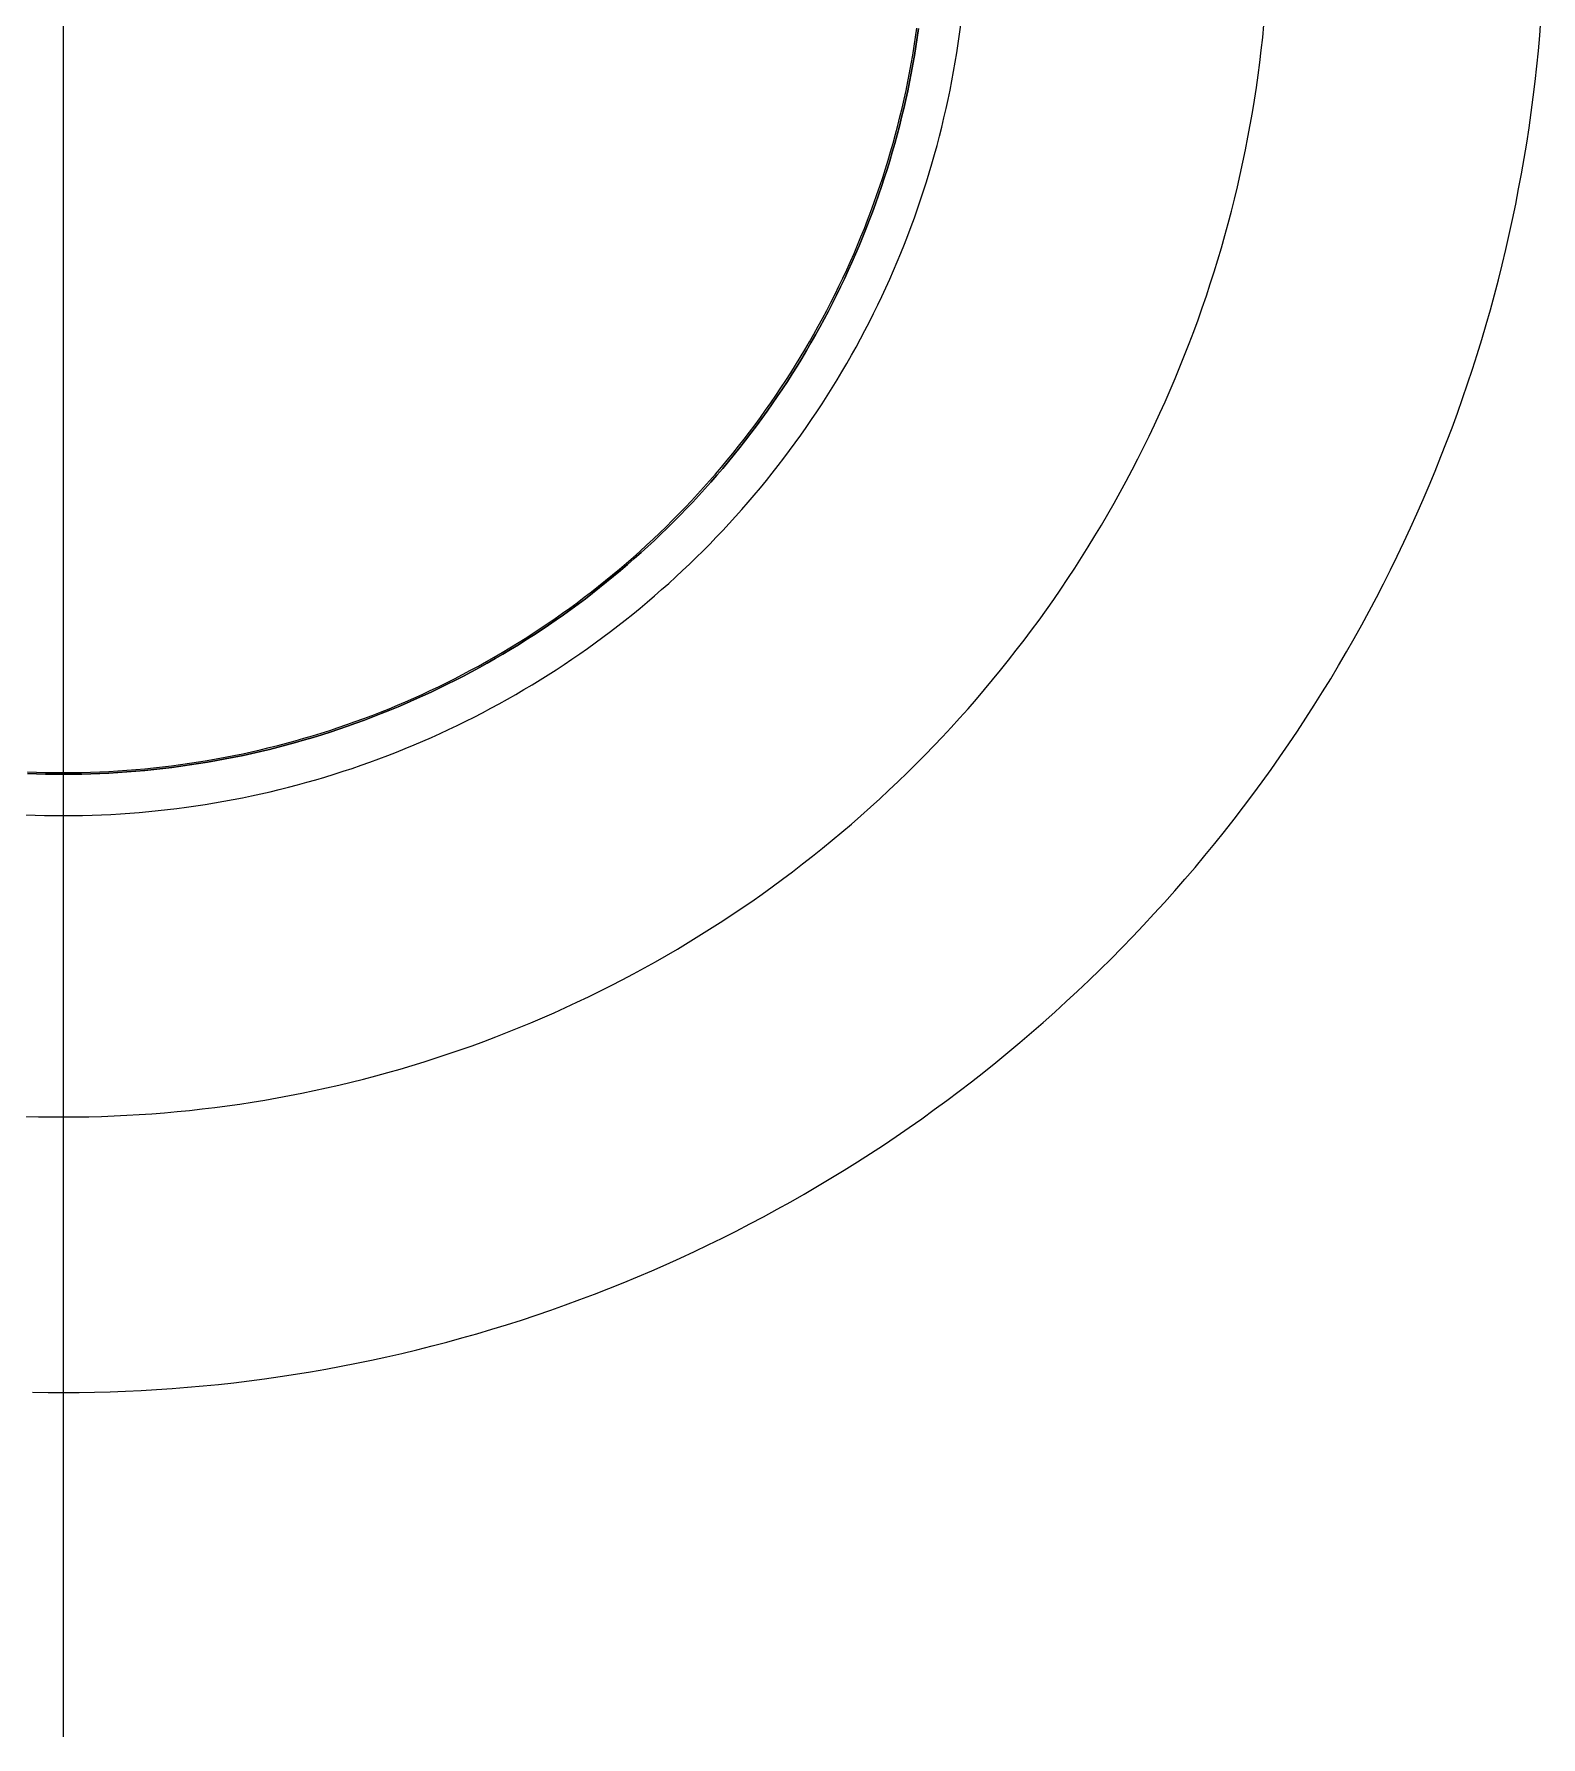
# Model space of a CAD drawing. Header units: millimetres. Extents: x 8 to 412, y 8 to 289.
# Drawn here: x 305.14 to 348.88, y 123 to 172.44 of the extents above; entities that cross this region are included whole.
import ezdxf

# ---------------------------------------------------------------- set-up
doc = ezdxf.new("R2010")
doc.units = ezdxf.units.MM
for name, color, linetype in [('CENTER', 1, 'Continuous'), ('HIDDEN', 8, 'Continuous'), ('VISIBLE', 7, 'Continuous')]:
    doc.layers.add(name, color=color, linetype=linetype)

msp = doc.modelspace()

# ---------------------------------------------------------------- linework, layer by layer
at = {"layer": 'CENTER'}
msp.add_line((306, 123), (306, 229), dxfattribs=at)
at = {"layer": 'HIDDEN'}
for points in [[(304.901, 149.773), (305.175, 149.763), (305.45, 149.756), (305.725, 149.751), (306, 149.75), (306.275, 149.751), (306.55, 149.756), (306.825, 149.763), (307.099, 149.773), (307.374, 149.786), (307.648, 149.802), (307.923, 149.82), (308.197, 149.842), (308.47, 149.866), (308.744, 149.894), (309.017, 149.924), (309.29, 149.957), (309.563, 149.993), (309.835, 150.032), (310.106, 150.073), (310.378, 150.118), (310.648, 150.165), (310.919, 150.215), (311.189, 150.268), (311.458, 150.324), (311.726, 150.382), (311.994, 150.444), (312.262, 150.508), (312.528, 150.575), (312.794, 150.644), (313.059, 150.717), (313.324, 150.792), (313.587, 150.87), (313.85, 150.951), (314.112, 151.035), (314.373, 151.121), (314.633, 151.21), (314.892, 151.302), (315.15, 151.396), (315.407, 151.494), (315.663, 151.593), (315.918, 151.696), (316.172, 151.801), (316.425, 151.909), (316.677, 152.019), (316.927, 152.133), (317.177, 152.248), (317.425, 152.367), (317.672, 152.488), (317.917, 152.611), (318.162, 152.737), (318.404, 152.866), (318.646, 152.997), (318.886, 153.131), (319.125, 153.267), (319.362, 153.406), (319.598, 153.547), (319.833, 153.69), (320.065, 153.836), (320.297, 153.985), (320.527, 154.136), (320.755, 154.289), (320.981, 154.445), (321.206, 154.603), (321.429, 154.763), (321.651, 154.926), (321.871, 155.091), (322.089, 155.258), (322.305, 155.428), (322.52, 155.6), (322.732, 155.774), (322.943, 155.95), (323.152, 156.129), (323.359, 156.31), (323.565, 156.492), (323.768, 156.677), (323.969, 156.865), (324.169, 157.054), (324.366, 157.245), (324.562, 157.438), (324.755, 157.634), (324.946, 157.831), (325.135, 158.031), (325.323, 158.232), (325.508, 158.435), (325.69, 158.641), (325.871, 158.848), (326.05, 159.057), (326.226, 159.268), (326.4, 159.48), (326.572, 159.695), (326.742, 159.911), (326.909, 160.129), (327.074, 160.349), (327.237, 160.571), (327.397, 160.794), (327.555, 161.019), (327.711, 161.245), (327.864, 161.473), (328.015, 161.703), (328.164, 161.935), (328.31, 162.167), (328.453, 162.402), (328.594, 162.638), (328.733, 162.875), (328.869, 163.114), (329.003, 163.354), (329.134, 163.596), (329.263, 163.838), (329.389, 164.083), (329.512, 164.328), (329.633, 164.575), (329.752, 164.823), (329.867, 165.073), (329.981, 165.323), (330.091, 165.575), (330.199, 165.828), (330.304, 166.082), (330.407, 166.337), (330.506, 166.593), (330.604, 166.85), (330.698, 167.108), (330.79, 167.367), (330.879, 167.627), (330.965, 167.888), (331.049, 168.15), (331.13, 168.413), (331.208, 168.676), (331.283, 168.941), (331.356, 169.206), (331.425, 169.472), (331.492, 169.738), (331.556, 170.006), (331.618, 170.274), (331.676, 170.542), (331.732, 170.811), (331.785, 171.081), (331.835, 171.352), (331.882, 171.622), (331.927, 171.894), (331.968, 172.165), (332.007, 172.437), (332.043, 172.71)], [(304.901, 149.773), (305.175, 149.763), (305.45, 149.756), (305.725, 149.751), (306, 149.75), (306.275, 149.751), (306.55, 149.756), (306.825, 149.763), (307.099, 149.773), (307.374, 149.786), (307.648, 149.802), (307.923, 149.82), (308.197, 149.842), (308.47, 149.866), (308.744, 149.894), (309.017, 149.924), (309.29, 149.957), (309.563, 149.993), (309.835, 150.032), (310.106, 150.073), (310.378, 150.118), (310.648, 150.165), (310.919, 150.215), (311.189, 150.268), (311.458, 150.324), (311.726, 150.382), (311.994, 150.444), (312.262, 150.508), (312.528, 150.575), (312.794, 150.644), (313.059, 150.717), (313.324, 150.792), (313.587, 150.87), (313.85, 150.951), (314.112, 151.035), (314.373, 151.121), (314.633, 151.21), (314.892, 151.302), (315.15, 151.396), (315.407, 151.494), (315.663, 151.593), (315.918, 151.696), (316.172, 151.801), (316.425, 151.909), (316.677, 152.019), (316.927, 152.133), (317.177, 152.248), (317.425, 152.367), (317.672, 152.488), (317.917, 152.611), (318.162, 152.737), (318.404, 152.866), (318.646, 152.997), (318.886, 153.131), (319.125, 153.267), (319.362, 153.406), (319.598, 153.547), (319.833, 153.69), (320.065, 153.836), (320.297, 153.985), (320.527, 154.136), (320.755, 154.289), (320.981, 154.445), (321.206, 154.603), (321.429, 154.763), (321.651, 154.926), (321.871, 155.091), (322.089, 155.258), (322.305, 155.428), (322.52, 155.6), (322.732, 155.774), (322.943, 155.95), (323.152, 156.129), (323.359, 156.31), (323.565, 156.492), (323.768, 156.677), (323.969, 156.865), (324.169, 157.054), (324.366, 157.245), (324.562, 157.438), (324.755, 157.634), (324.946, 157.831), (325.135, 158.031), (325.323, 158.232), (325.508, 158.435), (325.69, 158.641), (325.871, 158.848), (326.05, 159.057), (326.226, 159.268), (326.4, 159.48), (326.572, 159.695), (326.742, 159.911), (326.909, 160.129), (327.074, 160.349), (327.237, 160.571), (327.397, 160.794), (327.555, 161.019), (327.711, 161.245), (327.864, 161.473), (328.015, 161.703), (328.164, 161.935), (328.31, 162.167), (328.453, 162.402), (328.594, 162.638), (328.733, 162.875), (328.869, 163.114), (329.003, 163.354), (329.134, 163.596), (329.263, 163.838), (329.389, 164.083), (329.512, 164.328), (329.633, 164.575), (329.752, 164.823), (329.867, 165.073), (329.981, 165.323), (330.091, 165.575), (330.199, 165.828), (330.304, 166.082), (330.407, 166.337), (330.506, 166.593), (330.604, 166.85), (330.698, 167.108), (330.79, 167.367), (330.879, 167.627), (330.965, 167.888), (331.049, 168.15), (331.13, 168.413), (331.208, 168.676), (331.283, 168.941), (331.356, 169.206), (331.425, 169.472), (331.492, 169.738), (331.556, 170.006), (331.618, 170.274), (331.676, 170.542), (331.732, 170.811), (331.785, 171.081), (331.835, 171.352), (331.882, 171.622), (331.927, 171.894), (331.968, 172.165), (332.007, 172.437), (332.043, 172.71)], [(304.901, 141.017), (305.267, 141.008), (305.633, 141.002), (306, 141), (306.367, 141.002), (306.733, 141.008), (307.099, 141.017), (307.466, 141.031), (307.832, 141.048), (308.198, 141.069), (308.563, 141.094), (308.929, 141.123), (309.294, 141.155), (309.658, 141.192), (310.023, 141.232), (310.387, 141.276), (310.75, 141.324), (311.113, 141.375), (311.475, 141.431), (311.837, 141.49), (312.198, 141.553), (312.558, 141.62), (312.918, 141.691), (313.277, 141.765), (313.635, 141.843), (313.992, 141.925), (314.349, 142.01), (314.704, 142.1), (315.059, 142.193), (315.412, 142.289), (315.765, 142.39), (316.116, 142.494), (316.466, 142.602), (316.816, 142.713), (317.164, 142.828), (317.51, 142.947), (317.856, 143.069), (318.2, 143.195), (318.543, 143.325), (318.884, 143.458), (319.224, 143.595), (319.563, 143.735), (319.9, 143.879), (320.236, 144.026), (320.57, 144.177), (320.902, 144.331), (321.233, 144.489), (321.562, 144.65), (321.89, 144.815), (322.215, 144.983), (322.539, 145.154), (322.861, 145.329), (323.182, 145.508), (323.5, 145.689), (323.816, 145.874), (324.131, 146.062), (324.443, 146.254), (324.754, 146.449), (325.062, 146.647), (325.369, 146.848), (325.673, 147.052), (325.975, 147.26), (326.275, 147.471), (326.572, 147.684), (326.868, 147.901), (327.161, 148.121), (327.452, 148.345), (327.74, 148.571), (328.026, 148.8), (328.31, 149.032), (328.591, 149.267), (328.87, 149.505), (329.146, 149.746), (329.42, 149.99), (329.691, 150.237), (329.959, 150.486), (330.225, 150.738), (330.488, 150.993), (330.749, 151.251), (331.007, 151.512), (331.262, 151.775), (331.514, 152.041), (331.763, 152.309), (332.01, 152.58), (332.254, 152.854), (332.495, 153.13), (332.733, 153.409), (332.968, 153.69), (333.2, 153.974), (333.429, 154.26), (333.655, 154.548), (333.879, 154.839), (334.099, 155.132), (334.316, 155.428), (334.529, 155.725), (334.74, 156.025), (334.948, 156.327), (335.152, 156.631), (335.353, 156.938), (335.551, 157.246), (335.746, 157.557), (335.938, 157.869), (336.126, 158.184), (336.311, 158.5), (336.492, 158.818), (336.671, 159.139), (336.846, 159.461), (337.017, 159.785), (337.185, 160.11), (337.35, 160.438), (337.511, 160.767), (337.669, 161.098), (337.823, 161.43), (337.974, 161.764), (338.121, 162.1), (338.265, 162.437), (338.405, 162.776), (338.542, 163.116), (338.675, 163.457), (338.805, 163.8), (338.931, 164.144), (339.053, 164.49), (339.172, 164.836), (339.287, 165.184), (339.398, 165.534), (339.506, 165.884), (339.61, 166.235), (339.711, 166.588), (339.807, 166.941), (339.9, 167.296), (339.99, 167.651), (340.075, 168.008), (340.157, 168.365), (340.235, 168.723), (340.309, 169.082), (340.38, 169.442), (340.447, 169.802), (340.51, 170.163), (340.569, 170.525), (340.625, 170.887), (340.676, 171.25), (340.724, 171.613), (340.768, 171.977), (340.808, 172.342), (340.845, 172.706)], [(304.901, 141.017), (305.267, 141.008), (305.633, 141.002), (306, 141), (306.367, 141.002), (306.733, 141.008), (307.099, 141.017), (307.466, 141.031), (307.832, 141.048), (308.198, 141.069), (308.563, 141.094), (308.929, 141.123), (309.294, 141.155), (309.658, 141.192), (310.023, 141.232), (310.387, 141.276), (310.75, 141.324), (311.113, 141.375), (311.475, 141.431), (311.837, 141.49), (312.198, 141.553), (312.558, 141.62), (312.918, 141.691), (313.277, 141.765), (313.635, 141.843), (313.992, 141.925), (314.349, 142.01), (314.704, 142.1), (315.059, 142.193), (315.412, 142.289), (315.765, 142.39), (316.116, 142.494), (316.466, 142.602), (316.816, 142.713), (317.164, 142.828), (317.51, 142.947), (317.856, 143.069), (318.2, 143.195), (318.543, 143.325), (318.884, 143.458), (319.224, 143.595), (319.563, 143.735), (319.9, 143.879), (320.236, 144.026), (320.57, 144.177), (320.902, 144.331), (321.233, 144.489), (321.562, 144.65), (321.89, 144.815), (322.215, 144.983), (322.539, 145.154), (322.861, 145.329), (323.182, 145.508), (323.5, 145.689), (323.816, 145.874), (324.131, 146.062), (324.443, 146.254), (324.754, 146.449), (325.062, 146.647), (325.369, 146.848), (325.673, 147.052), (325.975, 147.26), (326.275, 147.471), (326.572, 147.684), (326.868, 147.901), (327.161, 148.121), (327.452, 148.345), (327.74, 148.571), (328.026, 148.8), (328.31, 149.032), (328.591, 149.267), (328.87, 149.505), (329.146, 149.746), (329.42, 149.99), (329.691, 150.237), (329.959, 150.486), (330.225, 150.738), (330.488, 150.993), (330.749, 151.251), (331.007, 151.512), (331.262, 151.775), (331.514, 152.041), (331.763, 152.309), (332.01, 152.58), (332.254, 152.854), (332.495, 153.13), (332.733, 153.409), (332.968, 153.69), (333.2, 153.974), (333.429, 154.26), (333.655, 154.548), (333.879, 154.839), (334.099, 155.132), (334.316, 155.428), (334.529, 155.725), (334.74, 156.025), (334.948, 156.327), (335.152, 156.631), (335.353, 156.938), (335.551, 157.246), (335.746, 157.557), (335.938, 157.869), (336.126, 158.184), (336.311, 158.5), (336.492, 158.818), (336.671, 159.139), (336.846, 159.461), (337.017, 159.785), (337.185, 160.11), (337.35, 160.438), (337.511, 160.767), (337.669, 161.098), (337.823, 161.43), (337.974, 161.764), (338.121, 162.1), (338.265, 162.437), (338.405, 162.776), (338.542, 163.116), (338.675, 163.457), (338.805, 163.8), (338.931, 164.144), (339.053, 164.49), (339.172, 164.836), (339.287, 165.184), (339.398, 165.534), (339.506, 165.884), (339.61, 166.235), (339.711, 166.588), (339.807, 166.941), (339.9, 167.296), (339.99, 167.651), (340.075, 168.008), (340.157, 168.365), (340.235, 168.723), (340.309, 169.082), (340.38, 169.442), (340.447, 169.802), (340.51, 170.163), (340.569, 170.525), (340.625, 170.887), (340.676, 171.25), (340.724, 171.613), (340.768, 171.977), (340.808, 172.342), (340.845, 172.706)], [(304.901, 141.017), (305.267, 141.008), (305.633, 141.002), (306, 141), (306.367, 141.002), (306.733, 141.008), (307.099, 141.017), (307.466, 141.031), (307.832, 141.048), (308.198, 141.069), (308.563, 141.094), (308.929, 141.123), (309.294, 141.155), (309.658, 141.192), (310.023, 141.232), (310.387, 141.276), (310.75, 141.324), (311.113, 141.375), (311.475, 141.431), (311.837, 141.49), (312.198, 141.553), (312.558, 141.62), (312.918, 141.691), (313.277, 141.765), (313.635, 141.843), (313.992, 141.925), (314.349, 142.01), (314.704, 142.1), (315.059, 142.193), (315.412, 142.289), (315.765, 142.39), (316.116, 142.494), (316.466, 142.602), (316.816, 142.713), (317.164, 142.828), (317.51, 142.947), (317.856, 143.069), (318.2, 143.195), (318.543, 143.325), (318.884, 143.458), (319.224, 143.595), (319.563, 143.735), (319.9, 143.879), (320.236, 144.026), (320.57, 144.177), (320.902, 144.331), (321.233, 144.489), (321.562, 144.65), (321.89, 144.815), (322.215, 144.983), (322.539, 145.154), (322.861, 145.329), (323.182, 145.508), (323.5, 145.689), (323.816, 145.874), (324.131, 146.062), (324.443, 146.254), (324.754, 146.449), (325.062, 146.647), (325.369, 146.848), (325.673, 147.052), (325.975, 147.26), (326.275, 147.471), (326.572, 147.684), (326.868, 147.901), (327.161, 148.121), (327.452, 148.345), (327.74, 148.571), (328.026, 148.8), (328.31, 149.032), (328.591, 149.267), (328.87, 149.505), (329.146, 149.746), (329.42, 149.99), (329.691, 150.237), (329.959, 150.486), (330.225, 150.738), (330.488, 150.993), (330.749, 151.251), (331.007, 151.512), (331.262, 151.775), (331.514, 152.041), (331.763, 152.309), (332.01, 152.58), (332.254, 152.854), (332.495, 153.13), (332.733, 153.409), (332.968, 153.69), (333.2, 153.974), (333.429, 154.26), (333.655, 154.548), (333.879, 154.839), (334.099, 155.132), (334.316, 155.428), (334.529, 155.725), (334.74, 156.025), (334.948, 156.327), (335.152, 156.631), (335.353, 156.938), (335.551, 157.246), (335.746, 157.557), (335.938, 157.869), (336.126, 158.184), (336.311, 158.5), (336.492, 158.818), (336.671, 159.139), (336.846, 159.461), (337.017, 159.785), (337.185, 160.11), (337.35, 160.438), (337.511, 160.767), (337.669, 161.098), (337.823, 161.43), (337.974, 161.764), (338.121, 162.1), (338.265, 162.437), (338.405, 162.776), (338.542, 163.116), (338.675, 163.457), (338.805, 163.8), (338.931, 164.144), (339.053, 164.49), (339.172, 164.836), (339.287, 165.184), (339.398, 165.534), (339.506, 165.884), (339.61, 166.235), (339.711, 166.588), (339.807, 166.941), (339.9, 167.296), (339.99, 167.651), (340.075, 168.008), (340.157, 168.365), (340.235, 168.723), (340.309, 169.082), (340.38, 169.442), (340.447, 169.802), (340.51, 170.163), (340.569, 170.525), (340.625, 170.887), (340.676, 171.25), (340.724, 171.613), (340.768, 171.977), (340.808, 172.342), (340.845, 172.706)], [(304.951, 150.972), (305.213, 150.962), (305.475, 150.955), (305.738, 150.951), (306, 150.95), (306.262, 150.951), (306.525, 150.955), (306.787, 150.962), (307.049, 150.972), (307.311, 150.984), (307.573, 150.999), (307.835, 151.017), (308.096, 151.038), (308.357, 151.061), (308.618, 151.087), (308.879, 151.116), (309.14, 151.148), (309.4, 151.182), (309.659, 151.219), (309.919, 151.258), (310.178, 151.301), (310.436, 151.346), (310.694, 151.394), (310.951, 151.444), (311.208, 151.497), (311.464, 151.553), (311.72, 151.612), (311.975, 151.673), (312.23, 151.737), (312.483, 151.804), (312.736, 151.873), (312.989, 151.945), (313.24, 152.019), (313.491, 152.096), (313.741, 152.176), (313.99, 152.258), (314.238, 152.343), (314.485, 152.431), (314.732, 152.521), (314.977, 152.614), (315.222, 152.709), (315.465, 152.807), (315.707, 152.907), (315.949, 153.01), (316.189, 153.116), (316.428, 153.224), (316.666, 153.334), (316.903, 153.447), (317.138, 153.562), (317.372, 153.68), (317.606, 153.801), (317.837, 153.923), (318.068, 154.049), (318.297, 154.176), (318.525, 154.306), (318.751, 154.438), (318.977, 154.573), (319.2, 154.71), (319.422, 154.85), (319.643, 154.991), (319.862, 155.135), (320.08, 155.282), (320.296, 155.43), (320.511, 155.581), (320.724, 155.734), (320.935, 155.889), (321.145, 156.047), (321.353, 156.207), (321.56, 156.368), (321.764, 156.532), (321.967, 156.699), (322.169, 156.867), (322.368, 157.037), (322.566, 157.21), (322.762, 157.384), (322.956, 157.561), (323.148, 157.739), (323.338, 157.92), (323.527, 158.102), (323.713, 158.287), (323.898, 158.473), (324.08, 158.662), (324.261, 158.852), (324.439, 159.044), (324.616, 159.238), (324.79, 159.434), (324.963, 159.632), (325.133, 159.831), (325.301, 160.033), (325.468, 160.236), (325.632, 160.44), (325.793, 160.647), (325.953, 160.855), (326.111, 161.065), (326.266, 161.276), (326.419, 161.489), (326.57, 161.704), (326.718, 161.92), (326.865, 162.138), (327.009, 162.357), (327.15, 162.578), (327.29, 162.8), (327.427, 163.023), (327.562, 163.249), (327.694, 163.475), (327.824, 163.703), (327.951, 163.932), (328.077, 164.163), (328.199, 164.394), (328.32, 164.628), (328.438, 164.862), (328.553, 165.097), (328.666, 165.334), (328.776, 165.572), (328.884, 165.811), (328.99, 166.051), (329.093, 166.293), (329.193, 166.535), (329.291, 166.778), (329.386, 167.023), (329.479, 167.268), (329.569, 167.515), (329.657, 167.762), (329.742, 168.01), (329.824, 168.259), (329.904, 168.509), (329.981, 168.76), (330.055, 169.011), (330.127, 169.264), (330.196, 169.517), (330.263, 169.77), (330.327, 170.025), (330.388, 170.28), (330.447, 170.536), (330.503, 170.792), (330.556, 171.049), (330.606, 171.306), (330.654, 171.564), (330.699, 171.822), (330.742, 172.081), (330.781, 172.341), (330.818, 172.6)], [(330.818, 172.6), (330.781, 172.341), (330.742, 172.081), (330.699, 171.822), (330.654, 171.564), (330.606, 171.306), (330.556, 171.049), (330.503, 170.792), (330.447, 170.536), (330.388, 170.28), (330.327, 170.025), (330.263, 169.77), (330.196, 169.517), (330.127, 169.264), (330.055, 169.011), (329.981, 168.76), (329.904, 168.509), (329.824, 168.259), (329.742, 168.01), (329.657, 167.762), (329.569, 167.515), (329.479, 167.268), (329.386, 167.023), (329.291, 166.778), (329.193, 166.535), (329.093, 166.293), (328.99, 166.051), (328.884, 165.811), (328.776, 165.572), (328.666, 165.334), (328.553, 165.097), (328.438, 164.862), (328.32, 164.628), (328.199, 164.394), (328.077, 164.163), (327.951, 163.932), (327.824, 163.703), (327.694, 163.475), (327.562, 163.249), (327.427, 163.023), (327.29, 162.8), (327.15, 162.578), (327.009, 162.357), (326.865, 162.138), (326.718, 161.92), (326.57, 161.704), (326.419, 161.489), (326.266, 161.276), (326.111, 161.065), (325.953, 160.855), (325.793, 160.647), (325.632, 160.44), (325.468, 160.236), (325.301, 160.033), (325.133, 159.831), (324.963, 159.632), (324.79, 159.434), (324.616, 159.238), (324.439, 159.044), (324.261, 158.852), (324.08, 158.662), (323.898, 158.473), (323.713, 158.287), (323.527, 158.102), (323.338, 157.92), (323.148, 157.739), (322.956, 157.561), (322.762, 157.384), (322.566, 157.21), (322.368, 157.037), (322.169, 156.867), (321.967, 156.699), (321.764, 156.532), (321.56, 156.368), (321.353, 156.207), (321.145, 156.047), (320.935, 155.889), (320.724, 155.734), (320.511, 155.581), (320.296, 155.43), (320.08, 155.282), (319.862, 155.135), (319.643, 154.991), (319.422, 154.85), (319.2, 154.71), (318.977, 154.573), (318.751, 154.438), (318.525, 154.306), (318.297, 154.176), (318.068, 154.049), (317.837, 153.923), (317.606, 153.801), (317.372, 153.68), (317.138, 153.562), (316.903, 153.447), (316.666, 153.334), (316.428, 153.224), (316.189, 153.116), (315.949, 153.01), (315.707, 152.907), (315.465, 152.807), (315.222, 152.709), (314.977, 152.614), (314.732, 152.521), (314.485, 152.431), (314.238, 152.343), (313.99, 152.258), (313.741, 152.176), (313.491, 152.096), (313.24, 152.019), (312.989, 151.945), (312.736, 151.873), (312.483, 151.804), (312.23, 151.737), (311.975, 151.673), (311.72, 151.612), (311.464, 151.553), (311.208, 151.497), (310.951, 151.444), (310.694, 151.394), (310.436, 151.346), (310.178, 151.301), (309.919, 151.258), (309.659, 151.219), (309.4, 151.182), (309.14, 151.148), (308.879, 151.116), (308.618, 151.087), (308.357, 151.061), (308.096, 151.038), (307.835, 151.017), (307.573, 150.999), (307.311, 150.984), (307.049, 150.972), (306.787, 150.962), (306.525, 150.955), (306.262, 150.951), (306, 150.95), (305.738, 150.951), (305.475, 150.955), (305.213, 150.962), (304.951, 150.972)], [(330.818, 172.6), (330.781, 172.341), (330.742, 172.081), (330.699, 171.822), (330.654, 171.564), (330.606, 171.306), (330.556, 171.049), (330.503, 170.792), (330.447, 170.536), (330.388, 170.28), (330.327, 170.025), (330.263, 169.77), (330.196, 169.517), (330.127, 169.264), (330.055, 169.011), (329.981, 168.76), (329.904, 168.509), (329.824, 168.259), (329.742, 168.01), (329.657, 167.762), (329.569, 167.515), (329.479, 167.268), (329.386, 167.023), (329.291, 166.778), (329.193, 166.535), (329.093, 166.293), (328.99, 166.051), (328.884, 165.811), (328.776, 165.572), (328.666, 165.334), (328.553, 165.097), (328.438, 164.862), (328.32, 164.628), (328.199, 164.394), (328.077, 164.163), (327.951, 163.932), (327.824, 163.703), (327.694, 163.475), (327.562, 163.249), (327.427, 163.023), (327.29, 162.8), (327.15, 162.578), (327.009, 162.357), (326.865, 162.138), (326.718, 161.92), (326.57, 161.704), (326.419, 161.489), (326.266, 161.276), (326.111, 161.065), (325.953, 160.855), (325.793, 160.647), (325.632, 160.44), (325.468, 160.236), (325.301, 160.033), (325.133, 159.831), (324.963, 159.632), (324.79, 159.434), (324.616, 159.238), (324.439, 159.044), (324.261, 158.852), (324.08, 158.662), (323.898, 158.473), (323.713, 158.287), (323.527, 158.102), (323.338, 157.92), (323.148, 157.739), (322.956, 157.561), (322.762, 157.384), (322.566, 157.21), (322.368, 157.037), (322.169, 156.867), (321.967, 156.699), (321.764, 156.532), (321.56, 156.368), (321.353, 156.207), (321.145, 156.047), (320.935, 155.889), (320.724, 155.734), (320.511, 155.581), (320.296, 155.43), (320.08, 155.282), (319.862, 155.135), (319.643, 154.991), (319.422, 154.85), (319.2, 154.71), (318.977, 154.573), (318.751, 154.438), (318.525, 154.306), (318.297, 154.176), (318.068, 154.049), (317.837, 153.923), (317.606, 153.801), (317.372, 153.68), (317.138, 153.562), (316.903, 153.447), (316.666, 153.334), (316.428, 153.224), (316.189, 153.116), (315.949, 153.01), (315.707, 152.907), (315.465, 152.807), (315.222, 152.709), (314.977, 152.614), (314.732, 152.521), (314.485, 152.431), (314.238, 152.343), (313.99, 152.258), (313.741, 152.176), (313.491, 152.096), (313.24, 152.019), (312.989, 151.945), (312.736, 151.873), (312.483, 151.804), (312.23, 151.737), (311.975, 151.673), (311.72, 151.612), (311.464, 151.553), (311.208, 151.497), (310.951, 151.444), (310.694, 151.394), (310.436, 151.346), (310.178, 151.301), (309.919, 151.258), (309.659, 151.219), (309.4, 151.182), (309.14, 151.148), (308.879, 151.116), (308.618, 151.087), (308.357, 151.061), (308.096, 151.038), (307.835, 151.017), (307.573, 150.999), (307.311, 150.984), (307.049, 150.972), (306.787, 150.962), (306.525, 150.955), (306.262, 150.951), (306, 150.95), (305.738, 150.951), (305.475, 150.955), (305.213, 150.962), (304.951, 150.972)], [(304.953, 151.022), (305.215, 151.012), (305.476, 151.005), (305.738, 151.001), (306, 151), (306.262, 151.001), (306.524, 151.005), (306.785, 151.012), (307.047, 151.022), (307.308, 151.034), (307.57, 151.049), (307.831, 151.067), (308.092, 151.088), (308.353, 151.111), (308.613, 151.137), (308.873, 151.166), (309.133, 151.197), (309.393, 151.231), (309.652, 151.268), (309.911, 151.308), (310.169, 151.35), (310.427, 151.395), (310.685, 151.443), (310.941, 151.493), (311.198, 151.546), (311.454, 151.602), (311.709, 151.661), (311.963, 151.722), (312.217, 151.785), (312.47, 151.852), (312.723, 151.921), (312.975, 151.993), (313.226, 152.067), (313.476, 152.144), (313.725, 152.224), (313.974, 152.306), (314.222, 152.391), (314.468, 152.478), (314.714, 152.568), (314.959, 152.66), (315.203, 152.756), (315.446, 152.853), (315.688, 152.953), (315.929, 153.056), (316.168, 153.161), (316.407, 153.269), (316.644, 153.379), (316.881, 153.492), (317.116, 153.607), (317.35, 153.725), (317.582, 153.845), (317.814, 153.967), (318.044, 154.092), (318.273, 154.22), (318.5, 154.349), (318.726, 154.481), (318.951, 154.616), (319.174, 154.753), (319.396, 154.892), (319.616, 155.033), (319.835, 155.177), (320.052, 155.323), (320.268, 155.471), (320.482, 155.622), (320.695, 155.775), (320.906, 155.93), (321.115, 156.087), (321.323, 156.246), (321.529, 156.408), (321.733, 156.571), (321.936, 156.737), (322.136, 156.905), (322.336, 157.075), (322.533, 157.247), (322.728, 157.421), (322.922, 157.598), (323.114, 157.776), (323.304, 157.956), (323.492, 158.138), (323.678, 158.322), (323.862, 158.508), (324.044, 158.696), (324.224, 158.886), (324.402, 159.078), (324.579, 159.272), (324.753, 159.467), (324.925, 159.664), (325.095, 159.864), (325.263, 160.064), (325.429, 160.267), (325.592, 160.471), (325.754, 160.677), (325.913, 160.885), (326.07, 161.094), (326.225, 161.305), (326.378, 161.518), (326.529, 161.732), (326.677, 161.948), (326.823, 162.165), (326.967, 162.384), (327.108, 162.604), (327.247, 162.826), (327.384, 163.049), (327.519, 163.274), (327.651, 163.5), (327.78, 163.727), (327.908, 163.956), (328.033, 164.186), (328.155, 164.418), (328.275, 164.65), (328.393, 164.884), (328.508, 165.119), (328.621, 165.356), (328.731, 165.593), (328.839, 165.832), (328.944, 166.071), (329.047, 166.312), (329.147, 166.554), (329.244, 166.797), (329.34, 167.041), (329.432, 167.286), (329.522, 167.532), (329.609, 167.778), (329.694, 168.026), (329.776, 168.275), (329.856, 168.524), (329.933, 168.774), (330.007, 169.025), (330.079, 169.277), (330.148, 169.53), (330.215, 169.783), (330.278, 170.037), (330.339, 170.291), (330.398, 170.546), (330.454, 170.802), (330.507, 171.059), (330.557, 171.315), (330.605, 171.573), (330.65, 171.831), (330.692, 172.089), (330.732, 172.348), (330.769, 172.607)], [(305.099, 133.009), (305.55, 133.002), (306, 133), (306.45, 133.002), (306.901, 133.009), (307.351, 133.021), (307.801, 133.038), (308.25, 133.059), (308.7, 133.085), (309.149, 133.115), (309.598, 133.151), (310.047, 133.191), (310.495, 133.236), (310.942, 133.285), (311.389, 133.339), (311.836, 133.398), (312.282, 133.461), (312.727, 133.529), (313.171, 133.602), (313.615, 133.68), (314.057, 133.762), (314.499, 133.848), (314.94, 133.94), (315.38, 134.036), (315.819, 134.136), (316.257, 134.241), (316.694, 134.351), (317.129, 134.465), (317.564, 134.584), (317.997, 134.707), (318.428, 134.835), (318.859, 134.968), (319.288, 135.105), (319.715, 135.246), (320.141, 135.392), (320.566, 135.542), (320.989, 135.697), (321.41, 135.856), (321.829, 136.02), (322.247, 136.188), (322.663, 136.36), (323.077, 136.537), (323.49, 136.718), (323.9, 136.903), (324.309, 137.092), (324.715, 137.286), (325.119, 137.484), (325.522, 137.687), (325.922, 137.893), (326.32, 138.104), (326.715, 138.319), (327.109, 138.538), (327.5, 138.761), (327.889, 138.988), (328.275, 139.219), (328.659, 139.455), (329.041, 139.694), (329.419, 139.937), (329.796, 140.184), (330.17, 140.436), (330.541, 140.691), (330.909, 140.95), (331.275, 141.212), (331.638, 141.479), (331.998, 141.749), (332.355, 142.023), (332.709, 142.301), (333.061, 142.583), (333.409, 142.868), (333.755, 143.157), (334.097, 143.449), (334.436, 143.745), (334.773, 144.045), (335.106, 144.348), (335.436, 144.654), (335.762, 144.964), (336.086, 145.278), (336.406, 145.594), (336.722, 145.914), (337.036, 146.238), (337.346, 146.564), (337.652, 146.894), (337.955, 147.227), (338.255, 147.564), (338.551, 147.903), (338.843, 148.245), (339.132, 148.591), (339.417, 148.939), (339.699, 149.291), (339.977, 149.645), (340.251, 150.002), (340.521, 150.362), (340.788, 150.725), (341.05, 151.091), (341.309, 151.459), (341.564, 151.83), (341.816, 152.204), (342.063, 152.581), (342.306, 152.959), (342.545, 153.341), (342.781, 153.725), (343.012, 154.111), (343.239, 154.5), (343.462, 154.891), (343.681, 155.285), (343.896, 155.68), (344.107, 156.078), (344.313, 156.478), (344.516, 156.881), (344.714, 157.285), (344.908, 157.691), (345.097, 158.1), (345.282, 158.51), (345.463, 158.923), (345.64, 159.337), (345.812, 159.753), (345.98, 160.171), (346.144, 160.59), (346.303, 161.011), (346.458, 161.434), (346.608, 161.859), (346.754, 162.285), (346.895, 162.712), (347.032, 163.141), (347.165, 163.572), (347.293, 164.003), (347.416, 164.436), (347.535, 164.871), (347.649, 165.306), (347.759, 165.743), (347.864, 166.181), (347.964, 166.62), (348.06, 167.06), (348.152, 167.501), (348.238, 167.943), (348.32, 168.385), (348.398, 168.829), (348.471, 169.273), (348.539, 169.718), (348.602, 170.164), (348.661, 170.611), (348.715, 171.058), (348.764, 171.505), (348.809, 171.953), (348.849, 172.402), (348.885, 172.851)]]:
    msp.add_lwpolyline(points, dxfattribs=at)
at = {"layer": 'VISIBLE'}
for points in [[(304.901, 141.017), (305.267, 141.008), (305.633, 141.002), (306, 141), (306.367, 141.002), (306.733, 141.008), (307.099, 141.017), (307.466, 141.031), (307.832, 141.048), (308.198, 141.069), (308.563, 141.094), (308.929, 141.123), (309.294, 141.155), (309.658, 141.192), (310.023, 141.232), (310.387, 141.276), (310.75, 141.324), (311.113, 141.375), (311.475, 141.431), (311.837, 141.49), (312.198, 141.553), (312.558, 141.62), (312.918, 141.691), (313.277, 141.765), (313.635, 141.843), (313.992, 141.925), (314.349, 142.01), (314.704, 142.1), (315.059, 142.193), (315.412, 142.289), (315.765, 142.39), (316.116, 142.494), (316.466, 142.602), (316.816, 142.713), (317.164, 142.828), (317.51, 142.947), (317.856, 143.069), (318.2, 143.195), (318.543, 143.325), (318.884, 143.458), (319.224, 143.595), (319.563, 143.735), (319.9, 143.879), (320.236, 144.026), (320.57, 144.177), (320.902, 144.331), (321.233, 144.489), (321.562, 144.65), (321.89, 144.815), (322.215, 144.983), (322.539, 145.154), (322.861, 145.329), (323.182, 145.508), (323.5, 145.689), (323.816, 145.874), (324.131, 146.062), (324.443, 146.254), (324.754, 146.449), (325.062, 146.647), (325.369, 146.848), (325.673, 147.052), (325.975, 147.26), (326.275, 147.471), (326.572, 147.684), (326.868, 147.901), (327.161, 148.121), (327.452, 148.345), (327.74, 148.571), (328.026, 148.8), (328.31, 149.032), (328.591, 149.267), (328.87, 149.505), (329.146, 149.746), (329.42, 149.99), (329.691, 150.237), (329.959, 150.486), (330.225, 150.738), (330.488, 150.993), (330.749, 151.251), (331.007, 151.512), (331.262, 151.775), (331.514, 152.041), (331.763, 152.309), (332.01, 152.58), (332.254, 152.854), (332.495, 153.13), (332.733, 153.409), (332.968, 153.69), (333.2, 153.974), (333.429, 154.26), (333.655, 154.548), (333.879, 154.839), (334.099, 155.132), (334.316, 155.428), (334.529, 155.725), (334.74, 156.025), (334.948, 156.327), (335.152, 156.631), (335.353, 156.938), (335.551, 157.246), (335.746, 157.557), (335.938, 157.869), (336.126, 158.184), (336.311, 158.5), (336.492, 158.818), (336.671, 159.139), (336.846, 159.461), (337.017, 159.785), (337.185, 160.11), (337.35, 160.438), (337.511, 160.767), (337.669, 161.098), (337.823, 161.43), (337.974, 161.764), (338.121, 162.1), (338.265, 162.437), (338.405, 162.776), (338.542, 163.116), (338.675, 163.457), (338.805, 163.8), (338.931, 164.144), (339.053, 164.49), (339.172, 164.836), (339.287, 165.184), (339.398, 165.534), (339.506, 165.884), (339.61, 166.235), (339.711, 166.588), (339.807, 166.941), (339.9, 167.296), (339.99, 167.651), (340.075, 168.008), (340.157, 168.365), (340.235, 168.723), (340.309, 169.082), (340.38, 169.442), (340.447, 169.802), (340.51, 170.163), (340.569, 170.525), (340.625, 170.887), (340.676, 171.25), (340.724, 171.613), (340.768, 171.977), (340.808, 172.342), (340.845, 172.706)], [(304.951, 150.972), (305.213, 150.962), (305.475, 150.955), (305.738, 150.951), (306, 150.95), (306.262, 150.951), (306.525, 150.955), (306.787, 150.962), (307.049, 150.972), (307.311, 150.984), (307.573, 150.999), (307.835, 151.017), (308.096, 151.038), (308.357, 151.061), (308.618, 151.087), (308.879, 151.116), (309.14, 151.148), (309.4, 151.182), (309.659, 151.219), (309.919, 151.258), (310.178, 151.301), (310.436, 151.346), (310.694, 151.394), (310.951, 151.444), (311.208, 151.497), (311.464, 151.553), (311.72, 151.612), (311.975, 151.673), (312.23, 151.737), (312.483, 151.804), (312.736, 151.873), (312.989, 151.945), (313.24, 152.019), (313.491, 152.096), (313.741, 152.176), (313.99, 152.258), (314.238, 152.343), (314.485, 152.431), (314.732, 152.521), (314.977, 152.614), (315.222, 152.709), (315.465, 152.807), (315.707, 152.907), (315.949, 153.01), (316.189, 153.116), (316.428, 153.224), (316.666, 153.334), (316.903, 153.447), (317.138, 153.562), (317.372, 153.68), (317.606, 153.801), (317.837, 153.923), (318.068, 154.049), (318.297, 154.176), (318.525, 154.306), (318.751, 154.438), (318.977, 154.573), (319.2, 154.71), (319.422, 154.85), (319.643, 154.991), (319.862, 155.135), (320.08, 155.282), (320.296, 155.43), (320.511, 155.581), (320.724, 155.734), (320.935, 155.889), (321.145, 156.047), (321.353, 156.207), (321.56, 156.368), (321.764, 156.532), (321.967, 156.699), (322.169, 156.867), (322.368, 157.037), (322.566, 157.21), (322.762, 157.384), (322.956, 157.561), (323.148, 157.739), (323.338, 157.92), (323.527, 158.102), (323.713, 158.287), (323.898, 158.473), (324.08, 158.662), (324.261, 158.852), (324.439, 159.044), (324.616, 159.238), (324.79, 159.434), (324.963, 159.632), (325.133, 159.831), (325.301, 160.033), (325.468, 160.236), (325.632, 160.44), (325.793, 160.647), (325.953, 160.855), (326.111, 161.065), (326.266, 161.276), (326.419, 161.489), (326.57, 161.704), (326.718, 161.92), (326.865, 162.138), (327.009, 162.357), (327.15, 162.578), (327.29, 162.8), (327.427, 163.023), (327.562, 163.249), (327.694, 163.475), (327.824, 163.703), (327.951, 163.932), (328.077, 164.163), (328.199, 164.394), (328.32, 164.628), (328.438, 164.862), (328.553, 165.097), (328.666, 165.334), (328.776, 165.572), (328.884, 165.811), (328.99, 166.051), (329.093, 166.293), (329.193, 166.535), (329.291, 166.778), (329.386, 167.023), (329.479, 167.268), (329.569, 167.515), (329.657, 167.762), (329.742, 168.01), (329.824, 168.259), (329.904, 168.509), (329.981, 168.76), (330.055, 169.011), (330.127, 169.264), (330.196, 169.517), (330.263, 169.77), (330.327, 170.025), (330.388, 170.28), (330.447, 170.536), (330.503, 170.792), (330.556, 171.049), (330.606, 171.306), (330.654, 171.564), (330.699, 171.822), (330.742, 172.081), (330.781, 172.341), (330.818, 172.6)], [(304.953, 151.022), (305.215, 151.012), (305.476, 151.005), (305.738, 151.001), (306, 151), (306.262, 151.001), (306.524, 151.005), (306.785, 151.012), (307.047, 151.022), (307.308, 151.034), (307.57, 151.049), (307.831, 151.067), (308.092, 151.088), (308.353, 151.111), (308.613, 151.137), (308.873, 151.166), (309.133, 151.197), (309.393, 151.231), (309.652, 151.268), (309.911, 151.308), (310.169, 151.35), (310.427, 151.395), (310.685, 151.443), (310.941, 151.493), (311.198, 151.546), (311.454, 151.602), (311.709, 151.661), (311.963, 151.722), (312.217, 151.785), (312.47, 151.852), (312.723, 151.921), (312.975, 151.993), (313.226, 152.067), (313.476, 152.144), (313.725, 152.224), (313.974, 152.306), (314.222, 152.391), (314.468, 152.478), (314.714, 152.568), (314.959, 152.66), (315.203, 152.756), (315.446, 152.853), (315.688, 152.953), (315.929, 153.056), (316.168, 153.161), (316.407, 153.269), (316.644, 153.379), (316.881, 153.492), (317.116, 153.607), (317.35, 153.725), (317.582, 153.845), (317.814, 153.967), (318.044, 154.092), (318.273, 154.22), (318.5, 154.349), (318.726, 154.481), (318.951, 154.616), (319.174, 154.753), (319.396, 154.892), (319.616, 155.033), (319.835, 155.177), (320.052, 155.323), (320.268, 155.471), (320.482, 155.622), (320.695, 155.775), (320.906, 155.93), (321.115, 156.087), (321.323, 156.246), (321.529, 156.408), (321.733, 156.571), (321.936, 156.737), (322.136, 156.905), (322.336, 157.075), (322.533, 157.247), (322.728, 157.421), (322.922, 157.598), (323.114, 157.776), (323.304, 157.956), (323.492, 158.138), (323.678, 158.322), (323.862, 158.508), (324.044, 158.696), (324.224, 158.886), (324.402, 159.078), (324.579, 159.272), (324.753, 159.467), (324.925, 159.664), (325.095, 159.864), (325.263, 160.064), (325.429, 160.267), (325.592, 160.471), (325.754, 160.677), (325.913, 160.885), (326.07, 161.094), (326.225, 161.305), (326.378, 161.518), (326.529, 161.732), (326.677, 161.948), (326.823, 162.165), (326.967, 162.384), (327.108, 162.604), (327.247, 162.826), (327.384, 163.049), (327.519, 163.274), (327.651, 163.5), (327.78, 163.727), (327.908, 163.956), (328.033, 164.186), (328.155, 164.418), (328.275, 164.65), (328.393, 164.884), (328.508, 165.119), (328.621, 165.356), (328.731, 165.593), (328.839, 165.832), (328.944, 166.071), (329.047, 166.312), (329.147, 166.554), (329.244, 166.797), (329.34, 167.041), (329.432, 167.286), (329.522, 167.532), (329.609, 167.778), (329.694, 168.026), (329.776, 168.275), (329.856, 168.524), (329.933, 168.774), (330.007, 169.025), (330.079, 169.277), (330.148, 169.53), (330.215, 169.783), (330.278, 170.037), (330.339, 170.291), (330.398, 170.546), (330.454, 170.802), (330.507, 171.059), (330.557, 171.315), (330.605, 171.573), (330.65, 171.831), (330.692, 172.089), (330.732, 172.348), (330.769, 172.607)], [(305.099, 133.009), (305.55, 133.002), (306, 133), (306.45, 133.002), (306.901, 133.009), (307.351, 133.021), (307.801, 133.038), (308.25, 133.059), (308.7, 133.085), (309.149, 133.115), (309.598, 133.151), (310.047, 133.191), (310.495, 133.236), (310.942, 133.285), (311.389, 133.339), (311.836, 133.398), (312.282, 133.461), (312.727, 133.529), (313.171, 133.602), (313.615, 133.68), (314.057, 133.762), (314.499, 133.848), (314.94, 133.94), (315.38, 134.036), (315.819, 134.136), (316.257, 134.241), (316.694, 134.351), (317.129, 134.465), (317.564, 134.584), (317.997, 134.707), (318.428, 134.835), (318.859, 134.968), (319.288, 135.105), (319.715, 135.246), (320.141, 135.392), (320.566, 135.542), (320.989, 135.697), (321.41, 135.856), (321.829, 136.02), (322.247, 136.188), (322.663, 136.36), (323.077, 136.537), (323.49, 136.718), (323.9, 136.903), (324.309, 137.092), (324.715, 137.286), (325.119, 137.484), (325.522, 137.687), (325.922, 137.893), (326.32, 138.104), (326.715, 138.319), (327.109, 138.538), (327.5, 138.761), (327.889, 138.988), (328.275, 139.219), (328.659, 139.455), (329.041, 139.694), (329.419, 139.937), (329.796, 140.184), (330.17, 140.436), (330.541, 140.691), (330.909, 140.95), (331.275, 141.212), (331.638, 141.479), (331.998, 141.749), (332.355, 142.023), (332.709, 142.301), (333.061, 142.583), (333.409, 142.868), (333.755, 143.157), (334.097, 143.449), (334.436, 143.745), (334.773, 144.045), (335.106, 144.348), (335.436, 144.654), (335.762, 144.964), (336.086, 145.278), (336.406, 145.594), (336.722, 145.914), (337.036, 146.238), (337.346, 146.564), (337.652, 146.894), (337.955, 147.227), (338.255, 147.564), (338.551, 147.903), (338.843, 148.245), (339.132, 148.591), (339.417, 148.939), (339.699, 149.291), (339.977, 149.645), (340.251, 150.002), (340.521, 150.362), (340.788, 150.725), (341.05, 151.091), (341.309, 151.459), (341.564, 151.83), (341.816, 152.204), (342.063, 152.581), (342.306, 152.959), (342.545, 153.341), (342.781, 153.725), (343.012, 154.111), (343.239, 154.5), (343.462, 154.891), (343.681, 155.285), (343.896, 155.68), (344.107, 156.078), (344.313, 156.478), (344.516, 156.881), (344.714, 157.285), (344.908, 157.691), (345.097, 158.1), (345.282, 158.51), (345.463, 158.923), (345.64, 159.337), (345.812, 159.753), (345.98, 160.171), (346.144, 160.59), (346.303, 161.011), (346.458, 161.434), (346.608, 161.859), (346.754, 162.285), (346.895, 162.712), (347.032, 163.141), (347.165, 163.572), (347.293, 164.003), (347.416, 164.436), (347.535, 164.871), (347.649, 165.306), (347.759, 165.743), (347.864, 166.181), (347.964, 166.62), (348.06, 167.06), (348.152, 167.501), (348.238, 167.943), (348.32, 168.385), (348.398, 168.829), (348.471, 169.273), (348.539, 169.718), (348.602, 170.164), (348.661, 170.611), (348.715, 171.058), (348.764, 171.505), (348.809, 171.953), (348.849, 172.402), (348.885, 172.851)]]:
    msp.add_lwpolyline(points, dxfattribs=at)

doc.saveas('drawing.dxf')
